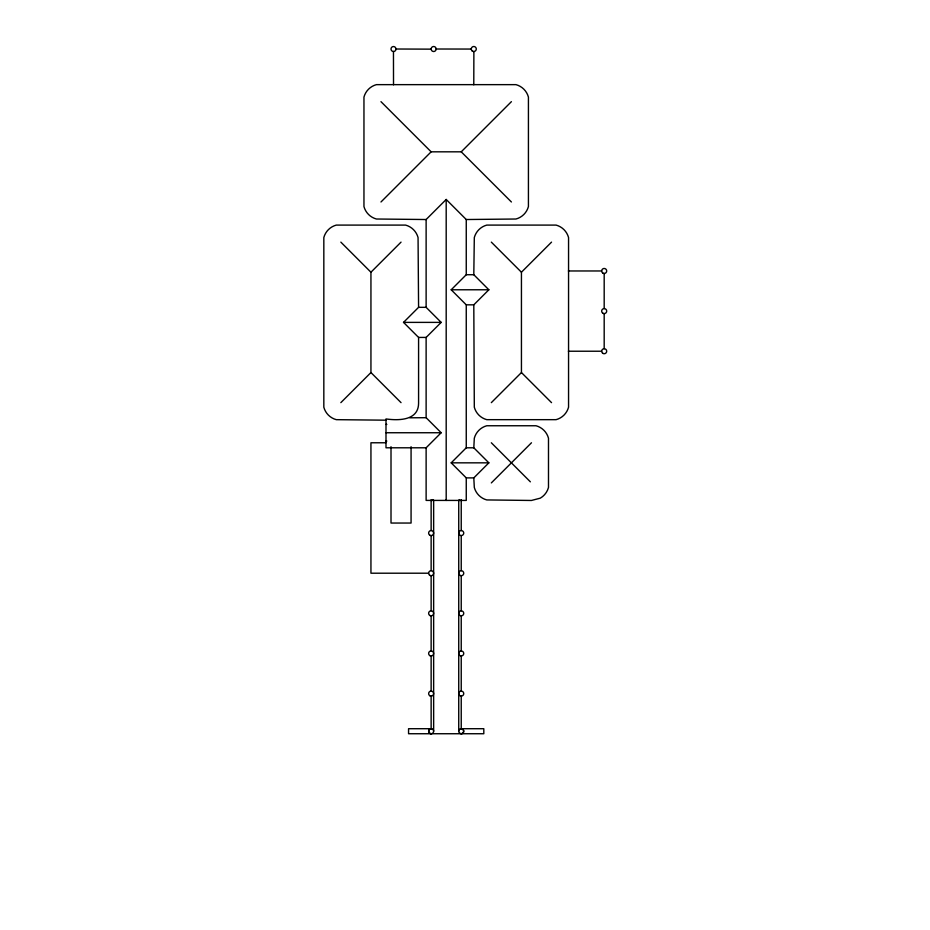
<?xml version="1.0" encoding="UTF-8"?>
<svg xmlns="http://www.w3.org/2000/svg" width="930" height="930" viewBox="0 0 930 930"><rect width="100%" height="100%" fill="white"/><g stroke="black" fill="none" stroke-linecap="round" stroke-linejoin="round"><path stroke-width="1.4" d="M432.81 500.41L432.81 499.584M446.191 499.584L446.191 500.421L446.191 199.462L426.126 219.527L426.126 307.33L441.169 322.385L426.126 337.427L426.126 417.698L441.169 432.741L426.126 447.795L426.126 500.41L466.256 500.433L466.256 477.892L451.201 462.838L466.256 447.795L466.256 304.831L451.201 289.776L466.256 274.722L466.256 219.527L446.191 199.462M459.571 500.433L459.571 499.596M395.971 49.011L395.971 49.011A2.511 2.511 0 0 0 392.262 46.837A2.511 2.511 0 0 0 392.262 51.185A2.511 2.511 0 0 0 396.029 49.011L431.101 49.151M471.324 49.058L436.158 49.011A2.511 2.511 0 0 1 432.392 51.185A2.511 2.511 0 0 1 432.392 46.837A2.511 2.511 0 0 1 436.158 49.011M380.975 201.984L431.136 151.822L461.234 151.822L511.407 101.661M340.845 402.644L370.942 372.546L370.942 272.223L401.039 242.126M426.126 447.795L385.997 447.795L385.997 418.942C398.47 420.697 418.465 420.686 418.581 403.306L418.581 337.427L403.527 322.385L418.581 307.33L418.058 237.557A17.623 17.623 0 0 0 405.596 225.095L336.276 225.095A17.623 17.623 0 0 0 323.826 237.557L323.826 407.212A17.623 17.623 0 0 0 336.276 419.663L385.997 420.186M473.8 304.831L488.855 289.776L473.8 274.722L474.312 237.557A17.623 17.623 0 0 1 486.774 225.095L556.094 225.095A17.623 17.623 0 0 1 568.556 237.557L568.556 407.212A17.623 17.623 0 0 1 556.094 419.663L486.774 419.663A17.623 17.623 0 0 1 474.312 407.212L473.8 304.831L466.256 304.831M491.331 402.644L521.439 372.546L521.439 272.223L551.537 242.126M473.8 477.892L488.855 462.838L473.8 447.795L474.312 438.216A17.623 17.623 0 0 1 486.774 425.754L536.029 425.754A17.623 17.623 0 0 1 548.491 438.216L548.491 487.471A17.623 17.623 0 0 1 540.284 498.166L531.425 500.468L486.774 499.933A17.623 17.623 0 0 1 474.312 487.471L473.8 477.892L466.256 477.892M491.331 482.914L531.472 442.773M409.793 417.803L426.126 417.698M461.234 733.735C464.465 733.851 464.465 728.597 461.234 728.713L461.234 696.105M393.46 51.464L393.518 84.804M426.126 219.527L376.418 219.015A17.623 17.623 0 0 1 363.956 206.553L363.956 97.104A17.623 17.623 0 0 1 376.418 84.642L515.964 84.642A17.623 17.623 0 0 1 528.426 97.104L528.426 206.553A17.623 17.623 0 0 1 515.964 219.015L466.256 219.527M568.393 270.967L601.675 270.967M466.256 274.722L473.8 274.722M451.201 289.776L488.855 289.776M418.581 307.33L426.126 307.33M403.527 322.385L441.169 322.385M418.581 337.427L426.126 337.427M568.393 351.226L601.675 351.226M385.997 424.382L386.822 424.382M385.997 432.741L441.169 432.741M385.997 441.099L386.822 441.099M385.799 442.773L370.942 442.773L370.942 573.206L428.625 573.206M466.256 447.795L473.8 447.795M451.201 462.838L488.855 462.838M431.718 728.713L408.561 728.713L408.561 733.735L483.809 733.735L483.809 728.713L460.664 728.713M473.882 51.476L473.777 84.804M431.136 733.735C427.916 733.851 427.916 728.597 431.136 728.713L431.136 696.105M461.234 151.822L511.407 201.984M380.975 101.661L431.136 151.822M491.331 242.126L521.439 272.223M521.439 372.546L551.537 402.644M340.845 242.126L370.942 272.223M491.331 442.773L530.367 481.833M370.942 372.546L401.039 402.644M604.186 273.478L604.186 308.586M604.186 313.608L604.186 348.715M461.234 499.666L461.234 530.565M461.234 535.587L461.234 570.695M461.234 575.717L461.234 610.824M461.234 615.846L461.234 650.965M461.234 655.976L461.234 691.095M458.734 500.108L458.734 731.224M433.647 500.108L433.647 731.224A2.511 2.511 0 0 1 429.881 733.398A2.511 2.511 0 0 1 429.881 729.05A2.511 2.511 0 0 1 433.647 731.224M431.136 499.666L431.136 530.565M431.136 535.587L431.136 570.695M431.136 575.717L431.136 610.824M431.136 615.846L431.136 650.965M431.136 655.976L431.136 691.095M411.072 446.714L411.072 523.044L391.007 523.044L391.007 446.714M459.467 695.373A2.511 2.511 0 0 0 463.663 694.245A2.511 2.511 0 0 0 460.594 691.176A2.511 2.511 0 0 0 459.467 695.373M459.978 733.398A2.511 2.511 0 0 0 463.745 731.224A2.511 2.511 0 0 0 459.978 729.05A2.511 2.511 0 0 0 459.978 733.398M429.881 695.768A2.511 2.511 0 0 0 433.647 693.606A2.511 2.511 0 0 0 429.881 691.432A2.511 2.511 0 0 0 429.881 695.768M429.881 535.25A2.511 2.511 0 0 0 433.647 533.076A2.511 2.511 0 0 0 429.881 530.902A2.511 2.511 0 0 0 429.881 535.25M459.467 534.843A2.511 2.511 0 0 0 463.663 533.727A2.511 2.511 0 0 0 460.594 530.646A2.511 2.511 0 0 0 459.467 534.843M459.978 575.379A2.511 2.511 0 0 0 463.745 573.206A2.511 2.511 0 0 0 459.978 571.032A2.511 2.511 0 0 0 459.978 575.379M459.467 615.114A2.511 2.511 0 0 0 463.663 613.986A2.511 2.511 0 0 0 460.594 610.917A2.511 2.511 0 0 0 459.467 615.114M459.467 655.243A2.511 2.511 0 0 0 463.663 654.115A2.511 2.511 0 0 0 460.594 651.047A2.511 2.511 0 0 0 459.467 655.243M429.881 655.638A2.511 2.511 0 0 0 433.647 653.465A2.511 2.511 0 0 0 429.881 651.291A2.511 2.511 0 0 0 429.881 655.638M429.881 615.509A2.511 2.511 0 0 0 433.647 613.335A2.511 2.511 0 0 0 429.881 611.161A2.511 2.511 0 0 0 429.881 615.509M429.881 575.379A2.511 2.511 0 0 0 433.647 573.206A2.511 2.511 0 0 0 429.881 571.032A2.511 2.511 0 0 0 429.881 575.379M602.931 353.4A2.511 2.511 0 0 0 606.697 351.226A2.511 2.511 0 0 0 602.931 349.052A2.511 2.511 0 0 0 602.931 353.4M602.931 273.141A2.511 2.511 0 0 0 606.697 270.967A2.511 2.511 0 0 0 602.931 268.793A2.511 2.511 0 0 0 602.931 273.141M472.01 50.778A2.511 2.511 0 0 0 476.207 49.662A2.511 2.511 0 0 0 473.126 46.581A2.511 2.511 0 0 0 472.01 50.778M602.931 313.271A2.511 2.511 0 0 0 606.697 311.097A2.511 2.511 0 0 0 602.931 308.923A2.511 2.511 0 0 0 602.931 313.271"/></g></svg>
